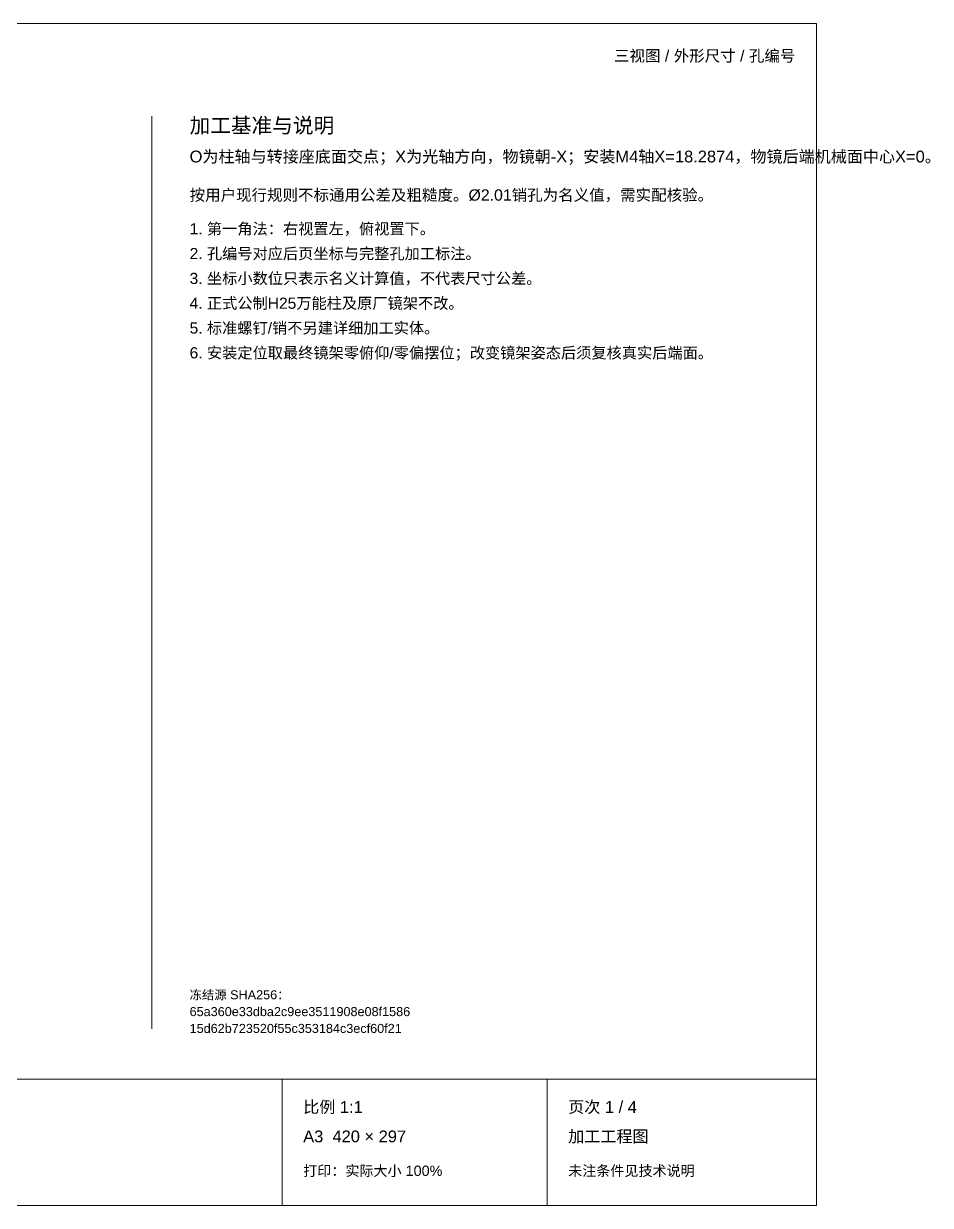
# Paper-space layout '01_三视图' of a CAD drawing. Header units: millimetres. Extents: x 8 to 439, y 8 to 289.
# Drawn here: x 223.5 to 439.1, y 8 to 289 of the extents above; entities that cross this region are included whole.
import ezdxf
from ezdxf.enums import TextEntityAlignment as Align

# ---------------------------------------------------------------- set-up
doc = ezdxf.new("R2010")
doc.units = ezdxf.units.MM
doc.layers.add('ANNOTATIONS', color=7, linetype='CONTINUOUS', lineweight=18)
doc.styles.add('CJK', font='Arial Unicode.ttf')

psp = doc.layouts.new('01_三视图')

# ---------------------------------------------------------------- linework, layer by layer
at = {"layer": 'ANNOTATIONS'}
for p, q in [((412, 289), (8, 289)), ((412, 8), (412, 289)), ((254, 50), (254, 267)), ((8, 38), (412, 38)), ((285, 8), (285, 38)), ((348, 8), (348, 38)), ((8, 8), (412, 8))]:
    psp.add_line(p, q, dxfattribs=at)

# ---------------------------------------------------------------- texts
at = {"layer": 'ANNOTATIONS', "style": 'CJK'}
psp.add_text('三视图 / 外形尺寸 / 孔编号', height=2.7, dxfattribs=at).set_placement((407, 280), align=Align.RIGHT)
for s, height, p in [('加工基准与说明', 3.6, (263, 263)), ('O为柱轴与转接座底面交点；X为光轴方向，物镜朝-X；安装M4轴X=18.2874，物镜后端机械面中心X=0。', 2.8, (263, 256)), ('按用户现行规则不标通用公差及粗糙度。Ø2.01销孔为名义值，需实配核验。', 2.7, (263, 246.9)), ('1. 第一角法：右视置左，俯视置下。', 2.65, (263, 238.9)), ('2. 孔编号对应后页坐标与完整孔加工标注。', 2.65, (263, 233)), ('3. 坐标小数位只表示名义计算值，不代表尺寸公差。', 2.65, (263, 227.1)), ('4. 正式公制H25万能柱及原厂镜架不改。', 2.65, (263, 221.2)), ('5. 标准螺钉/销不另建详细加工实体。', 2.65, (263, 215.3)), ('6. 安装定位取最终镜架零俯仰/零偏摆位；改变镜架姿态后须复核真实后端面。', 2.65, (263, 209.4)), ('冻结源 SHA256：', 2.15, (263, 57)), ('65a360e33dba2c9ee3511908e08f1586', 2.15, (263, 53)), ('15d62b723520f55c353184c3ecf60f21', 2.15, (263, 49)), ('比例 1:1', 2.8, (290, 30)), ('页次 1 / 4', 2.8, (353, 30)), ('A3  420 × 297', 2.8, (290, 23)), ('加工工程图', 2.8, (353, 23)), ('打印：实际大小 100%', 2.45, (290, 15)), ('未注条件见技术说明', 2.45, (353, 15))]:
    psp.add_text(s, height=height, dxfattribs=at).set_placement(p)

doc.saveas('drawing.dxf')
